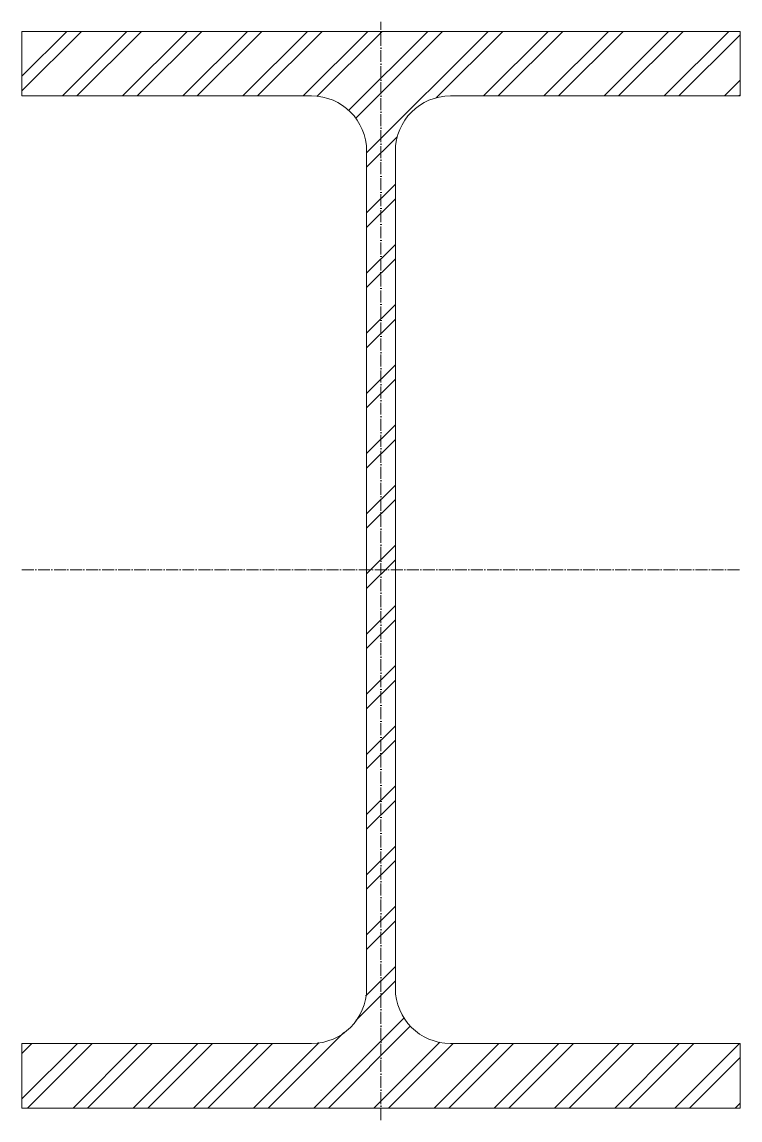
# Model space of a CAD drawing. Header units: metres. Extents: x -150 to 150, y -230 to 229.
import ezdxf

# ---------------------------------------------------------------- set-up
doc = ezdxf.new("R2010")
doc.units = ezdxf.units.M
doc.linetypes.add('MV_hartlijn_staal', pattern=[6.6, 5, -0.8, 0, -0.8])
doc.layers.add('A-DETL-GENF', color=92, linetype='Continuous', lineweight=18)

# ---------------------------------------------------------------- blocks, each defined once
blk = doc.blocks.new('28 Staalprofielen DIN_DIE_DILl 2d - DIL45-4447710-00_0 Basismaterialen')
at = {"layer": 'A-DETL-GENF', "lineweight": 13}
h = blk.add_hatch(dxfattribs=at)
h.set_pattern_fill('FP_461', color=256, style=0, pattern_type=2)
h.set_pattern_definition([(225, (1241.778, 2673.179), (12.57236, -12.57236), []), (225, (1241.778, 2654.129), (12.57236, -12.57236), [])])
h.paths.add_polyline_path([(150, 225), (-150, 225), (-150, 198), (-29, 198), (-23.05, 197.22), (-17.5, 194.92), (-12.74, 191.26), (-9.08, 186.5), (-6.78, 180.95), (-6, 175), (-6, -175), (-6.78, -180.95), (-9.08, -186.5), (-12.74, -191.26), (-17.5, -194.92), (-23.05, -197.22), (-29, -198), (-150, -198), (-150, -225), (150, -225), (150, -198), (29, -198), (23.05, -197.22), (17.5, -194.92), (12.74, -191.26), (9.08, -186.5), (6.78, -180.95), (6, -175), (6, 175), (6.78, 180.95), (9.08, 186.5), (12.74, 191.26), (17.5, 194.92), (23.05, 197.22), (29, 198), (150, 198)])
at = {"layer": 'A-DETL-GENF'}
for p, q in [((150, 225), (-150, 225)), ((-150, 225), (-150, 198)), ((150, 225), (-150, 225)), ((-150, 225), (-150, 198)), ((150, 198), (150, 225)), ((150, 225), (150, 198)), ((-150, 198), (-29, 198)), ((-150, 198), (-29, 198)), ((29, 198), (150, 198)), ((150, 198), (29, 198)), ((-6, 175), (-6, -175)), ((-6, -175), (-6, 175)), ((6, -175), (6, 175)), ((6, -175), (6, 175)), ((-29, -198), (-150, -198)), ((-150, -198), (-150, -225)), ((-150, -225), (-150, -198)), ((-150, -198), (-29, -198)), ((150, -198), (29, -198)), ((150, -198), (29, -198)), ((150, -225), (150, -198)), ((150, -225), (150, -198)), ((-150, -225), (150, -225)), ((150, -225), (-150, -225))]:
    blk.add_line(p, q, dxfattribs=at)
at = {"layer": 'A-DETL-GENF', "linetype": 'MV_hartlijn_staal', "lineweight": 13}
for p, q in [((0, -230), (0, 228.92)), ((-150, 0), (150, 0))]:
    blk.add_line(p, q, dxfattribs=at)
at = {"layer": 'A-DETL-GENF'}
for centre, start, end in [((-29, 175), 360, 90), ((-29, 175), 360, 90), ((29, 175), 90, 180), ((29, 175), 90, 180), ((-29, -175), 270, 360), ((-29, -175), 270, 0), ((29, -175), 180, 270), ((29, -175), 180, 270)]:
    blk.add_arc(centre, 23, start, end, dxfattribs=at)

msp = doc.modelspace()

# ---------------------------------------------------------------- block references
msp.add_blockref('28 Staalprofielen DIN_DIE_DILl 2d - DIL45-4447710-00_0 Basismaterialen', (0, 0))

doc.saveas('drawing.dxf')
